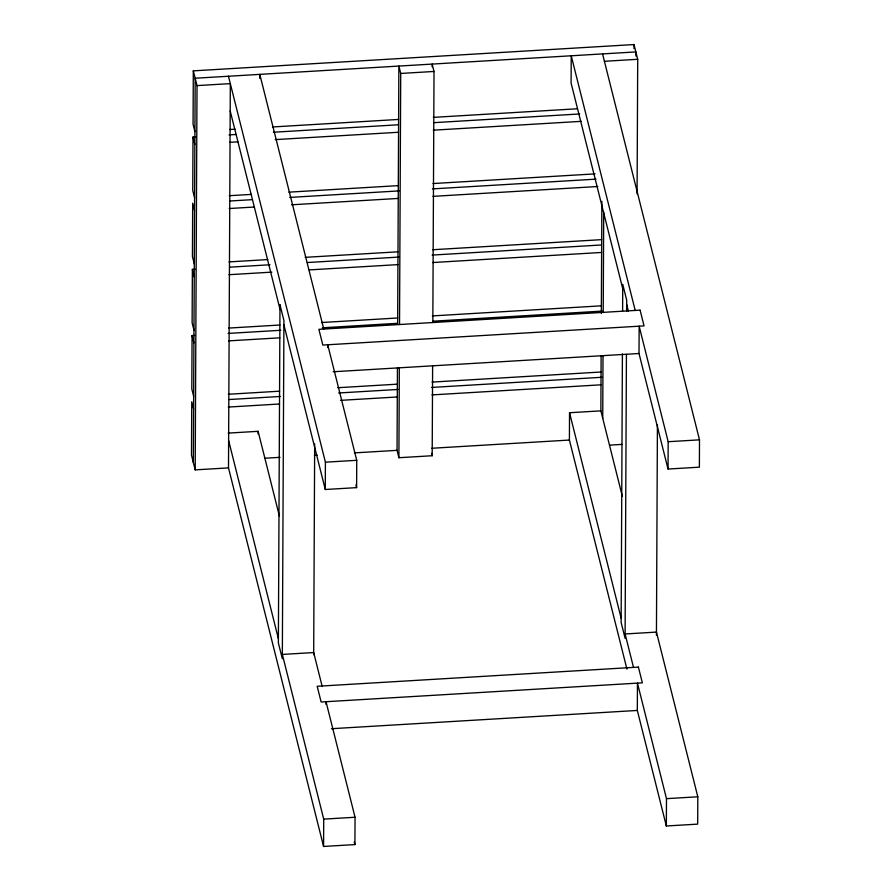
<?xml version="1.0" encoding="UTF-8"?>
<svg xmlns="http://www.w3.org/2000/svg" width="891" height="891" viewBox="0 0 891 891"><rect width="100%" height="100%" fill="white"/><g stroke="black" fill="none" stroke-linecap="round" stroke-linejoin="round"><path stroke-width="1.34" d="M194.828 335.417L192.066 335.573L191.81 388.944L193.659 396.328M195.151 269.238L192.378 269.394L192.122 322.765L193.971 330.149M195.775 136.869L193.002 137.036L192.746 190.407L194.606 197.78M637.076 193.859L637.711 59.296L634.013 44.55L193.314 70.857L193.069 124.228L194.917 131.601M193.347 462.507L195.174 78.23L635.862 51.923L635.84 56.033M326.017 704.447L326.028 701.718L355.052 817.259L354.919 844.579L323.578 846.45L228.497 467.886L195.196 469.88L197.022 85.603L193.314 70.857M228.497 467.886L230.324 83.62L197.022 85.603M258.1 434.051L258.112 431.322L228.141 433.104M259.782 78.475L259.804 74.376L323.767 329.046M313.677 654.696L314.668 443.941M323.578 846.45L323.711 819.119L282.347 654.428L313.677 652.557L322.074 685.992M327.71 347.501L327.721 344.772L356.745 460.313L356.612 487.633L325.282 489.504L325.404 462.173L228.464 76.247M432.625 365.555L432.191 455.735L398.901 457.718L397.041 450.345L397.442 367.738M397.642 324.391L398.867 66.068L400.716 73.452L399.524 324.547M398.901 457.718L399.324 367.549M432.157 66.825L432.168 64.085L434.017 71.458L432.826 322.553M626.941 669.119L569.405 440.054L569.538 412.733L600.868 410.862L622.363 496.41M600.868 410.862L601.135 355.587M601.336 313.509L601.87 201.321M602.728 418.235L603.018 355.643M603.229 312.529L603.697 212.392M622.408 353.983L621.138 622.497L625.081 638.234L626.429 354.418M622.609 310.87L622.742 284.34L626.685 300.078L626.64 311.304M633.991 48.66L634.013 44.55M666.345 825.99L637.321 710.45L637.455 683.13L666.479 798.659L666.345 825.99L697.686 824.119L697.809 796.788L656.444 632.098L625.103 633.969L633.501 667.392M668.038 469.045L639.014 353.504L639.148 326.184L668.172 441.713L668.038 469.045L699.379 467.174L699.502 439.842L602.561 53.917M656.433 635.294L657.424 424.862M400.716 73.452L434.017 71.458M604.421 61.29L637.711 59.296M229.6 129.529L235.135 129.206M272.546 126.968L398.611 119.439M433.293 117.378L577.379 108.769M229.032 134.886L235.959 134.474M273.381 132.236L398.11 124.796M434.14 122.646L579.651 113.959M229.533 142.337L237.852 141.847M275.252 139.609L398.555 132.258M433.238 130.186L581.467 121.332M229.288 195.708L251.451 194.394M288.851 192.155L398.299 185.629M432.981 183.557L595.077 173.879M230.112 200.987L252.276 199.662M289.698 197.423L399.179 190.897M432.436 188.903L595.968 179.147M229.221 208.527L254.158 207.035M291.569 204.796L398.244 198.437M432.926 196.365L597.783 186.52M228.976 261.898L267.757 259.582M305.168 257.343L397.987 251.808M432.67 249.736L601.681 239.646M229.789 267.166L269.984 264.761M307.395 262.533L398.867 257.076M432.124 255.082L601.191 244.992M228.909 274.706L271.855 272.134M309.266 269.906L397.921 264.616M432.603 262.544L601.625 252.454M228.653 328.077L279.919 325.015M321.473 322.531L397.676 317.987M432.358 315.915L601.369 305.825M228.096 333.423L280.754 330.283M322.33 327.799L397.163 323.333M433.193 321.183L602.271 311.093M228.597 340.885L279.852 337.823M333.134 371.77L639.014 353.504M228.341 394.256L279.607 391.194M337.789 387.719L397.364 384.166M432.046 382.094L601.057 372.004M229.165 399.524L280.442 396.462M338.647 392.987L398.232 389.434M431.5 387.451L601.948 377.272M228.285 407.064L279.54 404.002M340.496 400.36L397.297 396.974M431.979 394.902L600.991 384.812M264.861 458.23L280.008 457.328M314.434 455.279L317.185 455.112M354.362 452.895L397.041 450.345M431.723 448.273L569.405 440.054M325.404 462.173L356.745 460.313M609.533 445.144L622.018 444.397M668.172 441.713L699.502 439.842M331.441 728.715L637.321 710.45M323.711 819.119L355.052 817.259M666.479 798.659L697.809 796.788M635.194 310.447L571.231 55.788L571.098 83.108L622.72 288.617M626.674 304.343L628.344 311.026M569.538 412.733L621.15 618.231M431.578 453.274L432.191 455.735M355.943 484.949L356.612 487.633M230.19 110.941L279.952 309.077M283.906 324.803L325.282 489.504M193.002 137.036L194.851 144.409M258.112 431.322L279.362 515.934M354.25 841.895L354.919 844.579M194.539 210.588L192.69 203.215L192.434 256.586L194.294 263.959M192.378 269.394L194.227 276.778M228.631 440.566L278.393 638.691M192.066 335.573L193.915 342.957M193.603 409.136L191.743 401.763L191.498 455.134L195.196 469.88M279.974 304.8L278.371 642.968L282.324 658.694L283.928 320.537L279.974 304.8M640.094 310.157L318.878 329.336L322.832 345.062L644.048 325.894L640.094 310.157M638.402 667.103L317.185 686.282L321.139 702.008L642.355 682.84L638.402 667.103"/></g></svg>
